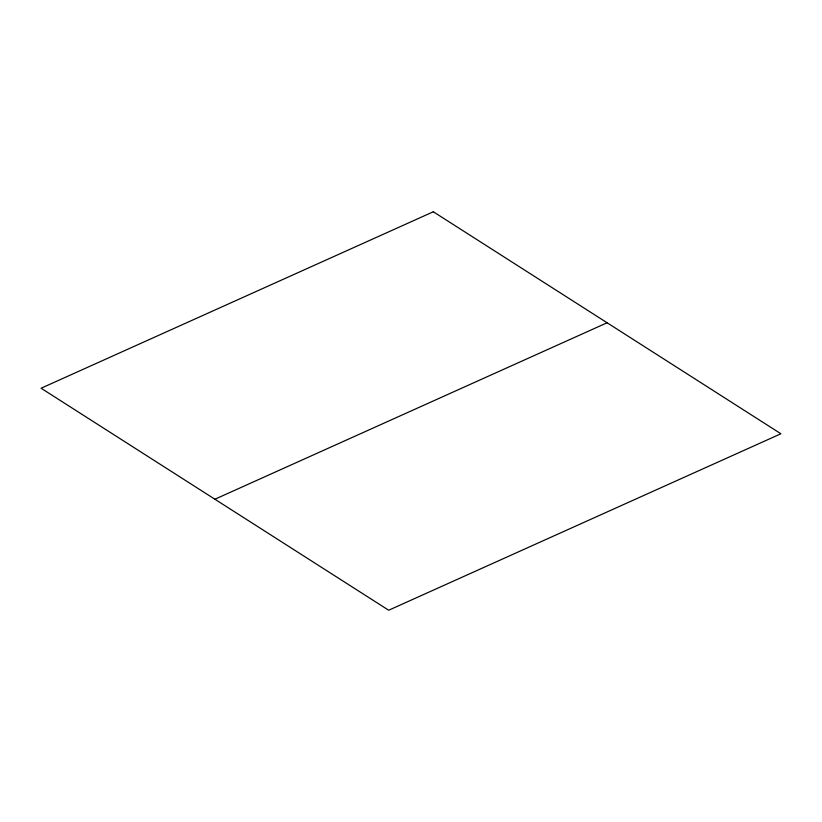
<?xml version="1.0" encoding="UTF-8"?>
<svg xmlns="http://www.w3.org/2000/svg" width="822" height="822" viewBox="0 0 822 822"><rect width="100%" height="100%" fill="white"/><g stroke="black" fill="none" stroke-linecap="round" stroke-linejoin="round"><path stroke-width="1.23" d="M214.891 499.231L607.109 322.769M433.317 211.768L41.1 388.231L388.683 610.232L780.9 433.769L433.317 211.768"/></g></svg>
